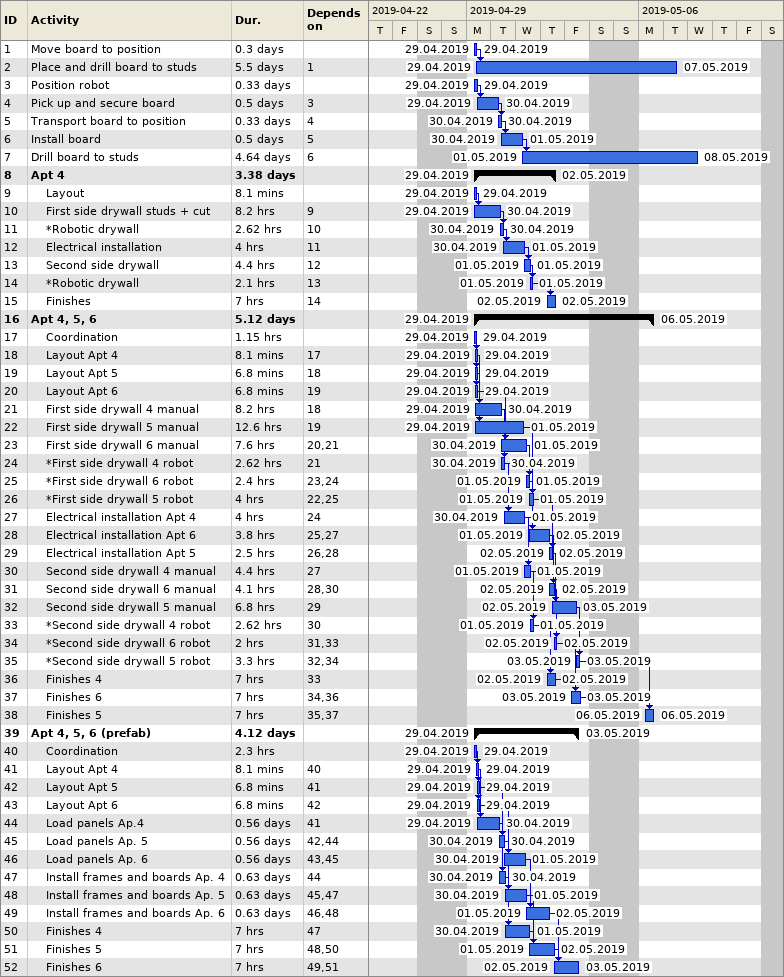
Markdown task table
| ID | Level | Task | Duration | Start | Finish | Predecessors |
|---|---|---|---|---|---|---|
| 1 | 1 | Move board to position | 0.3d | 2019-04-29 | 2019-04-29 |  |
| 2 | 1 | Place and drill board to studs | 5.5d | 2019-04-29 | 2019-05-07 | 1 |
| 3 | 1 | Position robot | 0.33d | 2019-04-29 | 2019-04-29 |  |
| 4 | 1 | Pick up and secure board | 0.5d | 2019-04-29 | 2019-04-30 | 3 |
| 5 | 1 | Transport board to position | 0.33d | 2019-04-30 | 2019-04-30 | 4 |
| 6 | 1 | Install board | 0.5d | 2019-04-30 | 2019-05-01 | 5 |
| 7 | 1 | Drill board to studs | 4.64d | 2019-05-01 | 2019-05-08 | 6 |
| 8 | 1 | **Apt 4** | 3.38d | 2019-04-29 | 2019-05-02 |  |
| 9 | 2 | Layout | 8.1min | 2019-04-29 | 2019-04-29 |  |
| 10 | 2 | First side drywall studs + cut | 8.2h | 2019-04-29 | 2019-04-30 | 9 |
| 11 | 2 | *Robotic drywall | 2.62h | 2019-04-30 | 2019-04-30 | 10 |
| 12 | 2 | Electrical installation | 4h | 2019-04-30 | 2019-05-01 | 11 |
| 13 | 2 | Second side drywall | 4.4h | 2019-05-01 | 2019-05-01 | 12 |
| 14 | 2 | *Robotic drywall | 2.1h | 2019-05-01 | 2019-05-01 | 13 |
| 15 | 2 | Finishes | 7h | 2019-05-02 | 2019-05-02 | 14 |
| 16 | 1 | **Apt 4, 5, 6** | 5.12d | 2019-04-29 | 2019-05-06 |  |
| 17 | 2 | Coordination | 1.15h | 2019-04-29 | 2019-04-29 |  |
| 18 | 2 | Layout Apt 4 | 8.1min | 2019-04-29 | 2019-04-29 | 17 |
| 19 | 2 | Layout Apt 5 | 6.8min | 2019-04-29 | 2019-04-29 | 18 |
| 20 | 2 | Layout Apt 6 | 6.8min | 2019-04-29 | 2019-04-29 | 19 |
| 21 | 2 | First side drywall 4 manual | 8.2h | 2019-04-29 | 2019-04-30 | 18 |
| 22 | 2 | First side drywall 5 manual | 12.6h | 2019-04-29 | 2019-05-01 | 19 |
| 23 | 2 | First side drywall 6 manual | 7.6h | 2019-04-30 | 2019-05-01 | 20, 21 |
| 24 | 2 | *First side drywall 4 robot | 2.62h | 2019-04-30 | 2019-04-30 | 21 |
| 25 | 2 | *First side drywall 6 robot | 2.4h | 2019-05-01 | 2019-05-01 | 23, 24 |
| 26 | 2 | *First side drywall 5 robot | 4h | 2019-05-01 | 2019-05-01 | 22, 25 |
| 27 | 2 | Electrical installation Apt 4 | 4h | 2019-04-30 | 2019-05-01 | 24 |
| 28 | 2 | Electrical installation Apt 6 | 3.8h | 2019-05-01 | 2019-05-02 | 25, 27 |
| 29 | 2 | Electrical installation Apt 5 | 2.5h | 2019-05-02 | 2019-05-02 | 26, 28 |
| 30 | 2 | Second side drywall 4 manual | 4.4h | 2019-05-01 | 2019-05-01 | 27 |
| 31 | 2 | Second side drywall 6 manual | 4.1h | 2019-05-02 | 2019-05-02 | 28, 30 |
| 32 | 2 | Second side drywall 5 manual | 6.8h | 2019-05-02 | 2019-05-03 | 29 |
| 33 | 2 | *Second side drywall 4 robot | 2.62h | 2019-05-01 | 2019-05-01 | 30 |
| 34 | 2 | *Second side drywall 6 robot | 2h | 2019-05-02 | 2019-05-02 | 31, 33 |
| 35 | 2 | *Second side drywall 5 robot | 3.3h | 2019-05-03 | 2019-05-03 | 32, 34 |
| 36 | 2 | Finishes 4 | 7h | 2019-05-02 | 2019-05-02 | 33 |
| 37 | 2 | Finishes 6 | 7h | 2019-05-03 | 2019-05-03 | 34, 36 |
| 38 | 2 | Finishes 5 | 7h | 2019-05-06 | 2019-05-06 | 35, 37 |
| 39 | 1 | **Apt 4, 5, 6 (prefab)** | 4.12d | 2019-04-29 | 2019-05-03 |  |
| 40 | 2 | Coordination | 2.3h | 2019-04-29 | 2019-04-29 |  |
| 41 | 2 | Layout Apt 4 | 8.1min | 2019-04-29 | 2019-04-29 | 40 |
| 42 | 2 | Layout Apt 5 | 6.8min | 2019-04-29 | 2019-04-29 | 41 |
| 43 | 2 | Layout Apt 6 | 6.8min | 2019-04-29 | 2019-04-29 | 42 |
| 44 | 2 | Load panels Ap.4 | 0.56d | 2019-04-29 | 2019-04-30 | 41 |
| 45 | 2 | Load panels Ap. 5 | 0.56d | 2019-04-30 | 2019-04-30 | 42, 44 |
| 46 | 2 | Load panels Ap. 6 | 0.56d | 2019-04-30 | 2019-05-01 | 43, 45 |
| 47 | 2 | Install frames and boards Ap. 4 | 0.63d | 2019-04-30 | 2019-04-30 | 44 |
| 48 | 2 | Install frames and boards Ap. 5 | 0.63d | 2019-04-30 | 2019-05-01 | 45, 47 |
| 49 | 2 | Install frames and boards Ap. 6 | 0.63d | 2019-05-01 | 2019-05-02 | 46, 48 |
| 50 | 2 | Finishes 4 | 7h | 2019-04-30 | 2019-05-01 | 47 |
| 51 | 2 | Finishes 5 | 7h | 2019-05-01 | 2019-05-02 | 48, 50 |
| 52 | 2 | Finishes 6 | 7h | 2019-05-02 | 2019-05-03 | 49, 51 |
